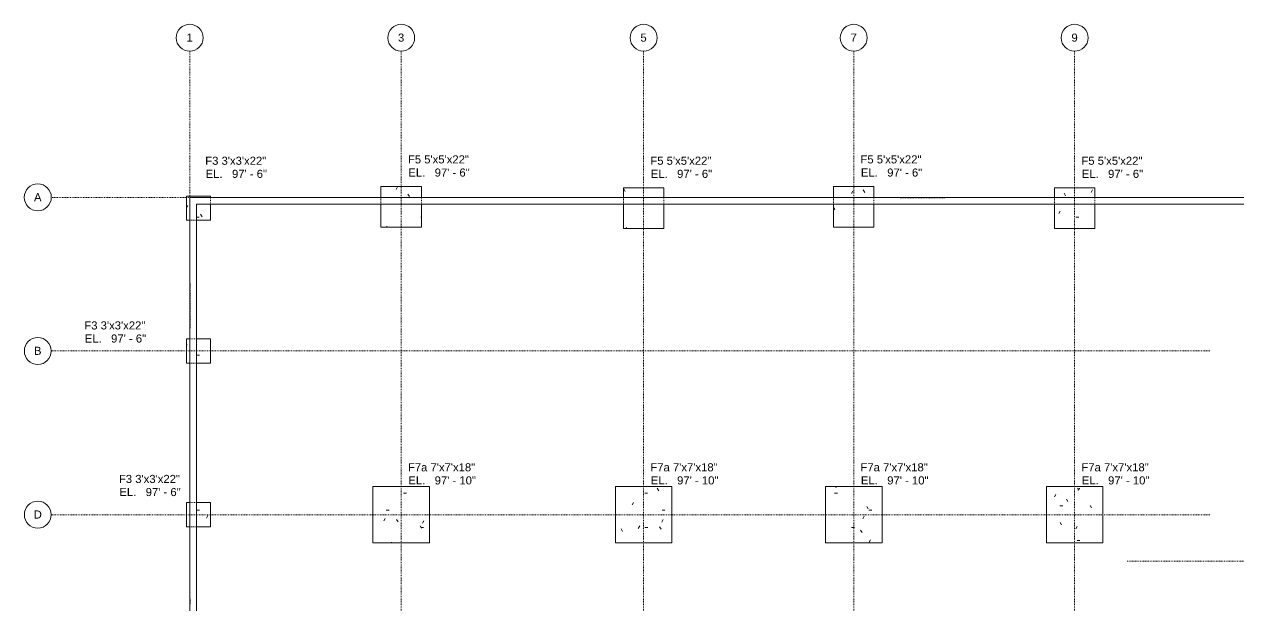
# Model space of a CAD drawing. Header units: feet. Extents: x -58 to 313, y -73 to 241.
# Drawn here: x -57.6 to 92.7, y 169.5 to 241.4 of the extents above; entities that cross this region are included whole.
import ezdxf

# ---------------------------------------------------------------- set-up
doc = ezdxf.new("R2010")
doc.units = ezdxf.units.FT
doc.header["$MEASUREMENT"] = 0
doc.linetypes.add('Dash', pattern=[0.020833, 0.010417, -0.010417])
doc.linetypes.add('Grid Line 1_2_', pattern=[0.072917, 0.041667, -0.010417, 0.010417, -0.010417])
for name, color, linetype, lineweight in [('A-WALL', 113, 'Continuous', 18), ('A-WALL-HDLN', 110, 'Dash', 18), ('S-FNDN', 250, 'Continuous', 18), ('S-FNDN-HDLN', 250, 'Dash', 9), ('S-FNDN-IDEN', 250, 'Continuous', 9), ('S-GRID', 1, 'Continuous', 9), ('S-GRID-IDEN', 1, 'Continuous', 9)]:
    doc.layers.add(name, color=color, linetype=linetype, lineweight=lineweight)
doc.styles.add('Arial', font='arial.ttf', dxfattribs={"height": 1})
doc.styles.add('Arial_1', font='arial.ttf', dxfattribs={"height": 0.015625})
pattern_1 = [(0, (0, 0), (8.533, 2.133), [0.352, -6.048, 0.352, -6.048, -34.133]), (0, (0, 0), (8.533, 2.133), [-12.8, 0.352, -12.448, 0.352, -6.048, -14.933]), (0, (0, 0), (8.533, 2.133), [-32, 0.352, -3.915, 0.352, -10.315]), (120, (3.2, 1.067), (-6.113732, 6.323295), [0.352, -6.048, 0.352, -6.048, -34.133]), (120, (3.2, 1.067), (-6.113732, 6.323295), [-12.8, 0.352, -12.448, 0.352, -6.048, -14.933]), (120, (3.2, 1.067), (-6.113732, 6.323295), [-32, 0.352, -3.915, 0.352, -10.315]), (240, (4.267, 5.333), (-2.419268, -8.456295), [0.352, -6.048, 0.352, -6.048, -34.133]), (240, (4.267, 5.333), (-2.419268, -8.456295), [-12.8, 0.352, -12.448, 0.352, -6.048, -14.933]), (240, (4.267, 5.333), (-2.419268, -8.456295), [-32, 0.352, -3.915, 0.352, -10.315])]

# ---------------------------------------------------------------- blocks, each defined once
blk = doc.blocks.new('Footing-Rectangular - F7a 7_x7_x18_-V1-Walls and Foundations Only')
at = {"layer": 'S-FNDN-HDLN', "linetype": 'Continuous'}
h = blk.add_hatch(dxfattribs=at)
h.set_pattern_fill('FP_5', color=256, style=0, pattern_type=2)
h.set_pattern_definition([(0, (-72.362, -180.768), (8.533, 2.133), [0.352, -6.048, 0.352, -6.048, -34.133]), (0, (-72.362, -180.768), (8.533, 2.133), [-12.8, 0.352, -12.448, 0.352, -6.048, -14.933]), (0, (-72.362, -180.768), (8.533, 2.133), [-32, 0.352, -3.915, 0.352, -10.315]), (120, (-69.162, -179.701), (-6.113732, 6.323295), [0.352, -6.048, 0.352, -6.048, -34.133]), (120, (-69.162, -179.701), (-6.113732, 6.323295), [-12.8, 0.352, -12.448, 0.352, -6.048, -14.933]), (120, (-69.162, -179.701), (-6.113732, 6.323295), [-32, 0.352, -3.915, 0.352, -10.315]), (240, (-68.096, -175.434), (-2.419268, -8.456295), [0.352, -6.048, 0.352, -6.048, -34.133]), (240, (-68.096, -175.434), (-2.419268, -8.456295), [-12.8, 0.352, -12.448, 0.352, -6.048, -14.933]), (240, (-68.096, -175.434), (-2.419268, -8.456295), [-32, 0.352, -3.915, 0.352, -10.315])])
h.paths.add_polyline_path([(-3.5, -3.5), (3.5, -3.5), (3.5, 3.5), (-3.5, 3.5)])
at = {"layer": 'S-FNDN'}
for p, q in [((3.5, 3.5), (-3.5, 3.5)), ((-3.5, 3.5), (-3.5, -3.5)), ((3.5, -3.5), (3.5, 3.5)), ((-3.5, -3.5), (3.5, -3.5))]:
    blk.add_line(p, q, dxfattribs=at)
blk = doc.blocks.new('Grid - Grid Head - Circle-14747-Walls and Foundations Only')
at = {"layer": 'S-GRID-IDEN'}
blk.add_circle((0, 0), 0.026, dxfattribs=at)
blk = doc.blocks.new('Structural Foundation Tag with Elevation - Single Line-386882-Walls and Foundations Only')
at = {"layer": 'S-FNDN-IDEN', "insert": (0.0138, 0.0742), "char_height": 0.01562, "width": 0.039716, "attachment_point": 1, "style": 'Arial_1'}
blk.add_mtext('EL.', dxfattribs=at)

msp = doc.modelspace()

# ---------------------------------------------------------------- hatches: boundary and pattern name
at = {"layer": 'S-FNDN', "lineweight": 9}
h = msp.add_hatch(dxfattribs=at)
h.set_pattern_fill('FP_2', color=256, style=0, pattern_type=2)
h.set_pattern_definition(pattern_1)
h.paths.add_polyline_path([(-8.47, 216.35), (-8.47, 219.18), (-13.47, 219.18), (-13.47, 216.35)])
h.paths.add_polyline_path([(-8.47, 220.02), (-8.47, 221.35), (-13.47, 221.35), (-13.47, 220.02)])
h = msp.add_hatch(dxfattribs=at)
h.set_pattern_fill('FP_2', color=256, style=0, pattern_type=2)
h.set_pattern_definition(pattern_1)
h.paths.add_polyline_path([(21.53, 216.18), (21.53, 219.18), (16.53, 219.18), (16.53, 216.18)])
h.paths.add_polyline_path([(21.53, 220.02), (21.53, 221.18), (16.53, 221.18), (16.53, 220.02)])
h = msp.add_hatch(dxfattribs=at)
h.set_pattern_fill('FP_2', color=256, style=0, pattern_type=2)
h.set_pattern_definition(pattern_1)
h.paths.add_polyline_path([(47.53, 216.35), (47.53, 219.18), (42.53, 219.18), (42.53, 216.35)])
h.paths.add_polyline_path([(47.53, 220.02), (47.53, 221.35), (42.53, 221.35), (42.53, 220.02)])
h = msp.add_hatch(dxfattribs=at)
h.set_pattern_fill('FP_2', color=256, style=0, pattern_type=2)
h.set_pattern_definition(pattern_1)
h.paths.add_polyline_path([(74.86, 216.18), (74.86, 219.18), (69.86, 219.18), (69.86, 216.18)])
h.paths.add_polyline_path([(74.86, 220.02), (74.86, 221.18), (69.86, 221.18), (69.86, 220.02)])
h = msp.add_hatch(dxfattribs=at)
h.set_pattern_fill('FP_2', color=256, style=0, pattern_type=2)
h.set_pattern_definition(pattern_1)
h.paths.add_polyline_path([(-36.3, 217.18), (-34.55, 217.18), (-34.55, 219.18), (-36.3, 219.18)])
h.paths.add_polyline_path([(-37.14, 217.18), (-37.14, 220.02), (-34.55, 220.02), (-34.55, 220.18), (-37.55, 220.18), (-37.55, 217.18)])
h = msp.add_hatch(dxfattribs=at)
h.set_pattern_fill('FP_2', color=256, style=0, pattern_type=2)
h.set_pattern_definition(pattern_1)
h.paths.add_polyline_path([(-37.14, 199.52), (-37.14, 202.52), (-37.55, 202.52), (-37.55, 199.52)])
h.paths.add_polyline_path([(-34.55, 199.52), (-34.55, 202.52), (-36.3, 202.52), (-36.3, 199.52)])
h = msp.add_hatch(dxfattribs=at)
h.set_pattern_fill('FP_2', color=256, style=0, pattern_type=2)
h.set_pattern_definition(pattern_1)
h.paths.add_polyline_path([(-14.47, 177.27), (-7.47, 177.27), (-7.47, 184.27), (-14.47, 184.27)])
h = msp.add_hatch(dxfattribs=at)
h.set_pattern_fill('FP_2', color=256, style=0, pattern_type=2)
h.set_pattern_definition(pattern_1)
h.paths.add_polyline_path([(15.53, 177.27), (22.53, 177.27), (22.53, 184.27), (15.53, 184.27)])
h = msp.add_hatch(dxfattribs=at)
h.set_pattern_fill('FP_2', color=256, style=0, pattern_type=2)
h.set_pattern_definition(pattern_1)
h.paths.add_polyline_path([(41.53, 177.27), (48.53, 177.27), (48.53, 184.27), (41.53, 184.27)])
h = msp.add_hatch(dxfattribs=at)
h.set_pattern_fill('FP_2', color=256, style=0, pattern_type=2)
h.set_pattern_definition(pattern_1)
h.paths.add_polyline_path([(-37.14, 179.27), (-37.14, 182.27), (-37.55, 182.27), (-37.55, 179.27)])
h.paths.add_polyline_path([(-34.55, 179.27), (-34.55, 182.27), (-36.3, 182.27), (-36.3, 179.27)])

# ---------------------------------------------------------------- linework, layer by layer
at = {"layer": 'A-WALL'}
for p, q in [((-37.14, 220.02), (211.53, 220.02)), ((-37.14, 59.18), (-37.14, 220.02)), ((210.7, 219.18), (-36.3, 219.18)), ((-36.3, 219.18), (-36.3, 60.02))]:
    msp.add_line(p, q, dxfattribs=at)
at = {"layer": 'A-WALL-HDLN'}
for p, q in [((50.78, 219.98), (50.78, 220.02)), ((56.28, 220.01), (50.78, 220.01)), ((50.78, 219.98), (56.28, 219.98)), ((56.28, 220.02), (56.28, 219.98)), ((-37.14, 209.35), (-37.1, 209.35)), ((-37.13, 209.35), (-37.13, 203.85)), ((-37.1, 203.85), (-37.1, 209.35)), ((-37.1, 203.85), (-37.14, 203.85)), ((-37.14, 170.35), (-37.1, 170.35)), ((-37.13, 170.35), (-37.13, 169.68)), ((-37.1, 169.68), (-37.1, 170.35)), ((-37.1, 169.68), (-37.14, 169.68))]:
    msp.add_line(p, q, dxfattribs=at)
at = {"layer": 'S-FNDN'}
for p, q in [((-8.47, 221.35), (-13.47, 221.35)), ((-13.47, 221.35), (-13.47, 220.02)), ((-8.47, 220.02), (-8.47, 221.35)), ((21.53, 221.18), (16.53, 221.18)), ((16.53, 221.18), (16.53, 220.02)), ((21.53, 220.02), (21.53, 221.18)), ((47.53, 221.35), (42.53, 221.35)), ((42.53, 221.35), (42.53, 220.02)), ((47.53, 220.02), (47.53, 221.35)), ((74.86, 221.18), (69.86, 221.18)), ((69.86, 221.18), (69.86, 220.02)), ((74.86, 220.02), (74.86, 221.18)), ((-34.55, 220.18), (-37.55, 220.18)), ((-37.55, 220.18), (-37.55, 217.18)), ((-34.55, 220.02), (-34.55, 220.18)), ((-34.55, 217.18), (-34.55, 219.18)), ((-13.47, 219.18), (-13.47, 216.35)), ((-8.47, 216.35), (-8.47, 219.18)), ((16.53, 219.18), (16.53, 216.18)), ((21.53, 216.18), (21.53, 219.18)), ((42.53, 219.18), (42.53, 216.35)), ((47.53, 216.35), (47.53, 219.18)), ((69.86, 219.18), (69.86, 216.18)), ((74.86, 216.18), (74.86, 219.18)), ((-37.55, 217.18), (-37.14, 217.18)), ((-36.3, 217.18), (-34.55, 217.18)), ((-13.47, 216.35), (-8.47, 216.35)), ((16.53, 216.18), (21.53, 216.18)), ((42.53, 216.35), (47.53, 216.35)), ((69.86, 216.18), (74.86, 216.18)), ((-37.14, 202.52), (-37.55, 202.52)), ((-37.55, 202.52), (-37.55, 199.52)), ((-34.55, 202.52), (-36.3, 202.52)), ((-34.55, 199.52), (-34.55, 202.52)), ((-37.55, 199.52), (-37.14, 199.52)), ((-36.3, 199.52), (-34.55, 199.52)), ((-7.47, 184.27), (-14.47, 184.27)), ((-14.47, 184.27), (-14.47, 177.27)), ((-7.47, 177.27), (-7.47, 184.27)), ((22.53, 184.27), (15.53, 184.27)), ((15.53, 184.27), (15.53, 177.27)), ((22.53, 177.27), (22.53, 184.27)), ((48.53, 184.27), (41.53, 184.27)), ((41.53, 184.27), (41.53, 177.27)), ((48.53, 177.27), (48.53, 184.27)), ((-37.14, 182.27), (-37.55, 182.27)), ((-37.55, 182.27), (-37.55, 179.27)), ((-34.55, 182.27), (-36.3, 182.27)), ((-34.55, 179.27), (-34.55, 182.27)), ((-37.55, 179.27), (-37.14, 179.27)), ((-36.3, 179.27), (-34.55, 179.27)), ((-14.47, 177.27), (-7.47, 177.27)), ((15.53, 177.27), (22.53, 177.27)), ((41.53, 177.27), (48.53, 177.27))]:
    msp.add_line(p, q, dxfattribs=at)
at = {"layer": 'S-FNDN-HDLN'}
for p, q in [((-34.55, 219.18), (-34.55, 220.02)), ((-13.47, 220.02), (-13.47, 219.18)), ((-8.47, 219.18), (-8.47, 220.02)), ((16.53, 220.02), (16.53, 219.18)), ((21.53, 219.18), (21.53, 220.02)), ((42.53, 220.02), (42.53, 219.18)), ((47.53, 219.18), (47.53, 220.02)), ((69.86, 220.02), (69.86, 219.18)), ((74.86, 219.18), (74.86, 220.02)), ((-37.14, 217.18), (-36.3, 217.18)), ((-36.3, 202.52), (-37.14, 202.52)), ((-37.14, 199.52), (-36.3, 199.52)), ((-36.3, 182.27), (-37.14, 182.27)), ((-37.14, 179.27), (-36.3, 179.27))]:
    msp.add_line(p, q, dxfattribs=at)
at = {"layer": 'S-GRID', "linetype": 'Grid Line 1_2_'}
for p, q in [((-37.14, -69.6), (-37.14, 238.09)), ((-10.97, -69.6), (-10.97, 238.09)), ((19.03, -69.6), (19.03, 238.09)), ((45.03, -69.6), (45.03, 238.09)), ((72.36, -69.6), (72.36, 238.09)), ((309.76, 220.02), (-54.28, 220.02)), ((89.11, 201.02), (-54.28, 201.02)), ((309.76, 175.02), (78.87, 175.02))]:
    msp.add_line(p, q, dxfattribs=at)
at = {"layer": 'S-GRID-IDEN'}
msp.add_circle((-55.94, 220.02), 1.67, dxfattribs=at)

# ---------------------------------------------------------------- block references
at = {"layer": 'S-FNDN-HDLN'}
msp.add_blockref('Footing-Rectangular - F7a 7_x7_x18_-V1-Walls and Foundations Only', (72.36, 180.77), dxfattribs=at)
at = {"layer": 'S-FNDN-IDEN', "xscale": 63.99999999999997, "yscale": 63.99999999999997, "zscale": 63.99999999999997}
for p in [(-36.05, 218.68), (-10.97, 218.85), (19.03, 218.68), (45.03, 218.85), (72.36, 218.68), (-51.01, 198.31), (-10.97, 180.77), (19.03, 180.77), (45.03, 180.77), (72.36, 180.77), (-46.73, 179.33)]:
    msp.add_blockref('Structural Foundation Tag with Elevation - Single Line-386882-Walls and Foundations Only', p, dxfattribs=at)
at = {"layer": 'S-GRID-IDEN', "xscale": 63.99999999999997, "yscale": 63.99999999999997, "zscale": 63.99999999999997}
for p in [(-37.14, 239.76), (-10.97, 239.76), (19.03, 239.76), (45.03, 239.76), (72.36, 239.76)]:
    msp.add_blockref('Grid - Grid Head - Circle-14747-Walls and Foundations Only', p, dxfattribs=at)
at = {"layer": 'S-GRID-IDEN', "xscale": 63.99999999999997, "yscale": 63.99999999999997, "zscale": 63.99999999999997, "rotation": 89.99999999999982}
for p in [(-55.94, 201.02), (-55.94, 180.77)]:
    msp.add_blockref('Grid - Grid Head - Circle-14747-Walls and Foundations Only', p, dxfattribs=at)

# ---------------------------------------------------------------- texts
at = {"layer": 'S-FNDN-IDEN', "char_height": 1, "attachment_point": 1, "style": 'Arial'}
for s, insert, width in [('F3 3\'x3\'x22"', (-35.22, 225.05), 9.1573), ('F5 5\'x5\'x22"', (-10.14, 225.22), 9.1573), ('F5 5\'x5\'x22"', (19.86, 225.05), 9.1573), ('F5 5\'x5\'x22"', (45.86, 225.22), 9.1573), ('F5 5\'x5\'x22"', (73.2, 225.05), 9.1573), ('97\' - 6"', (-31.91, 223.43), 5.2688), ('97\' - 6"', (-6.83, 223.59), 5.2688), ('97\' - 6"', (23.17, 223.43), 5.2688), ('97\' - 6"', (49.17, 223.59), 5.2688), ('97\' - 6"', (76.5, 223.43), 5.2688), ('F3 3\'x3\'x22"', (-50.18, 204.68), 9.1573), ('97\' - 6"', (-46.87, 203.06), 5.2688), ('F7a 7\'x7\'x18"', (-10.14, 187.13), 10.1), ('F7a 7\'x7\'x18"', (19.86, 187.13), 10.1), ('F7a 7\'x7\'x18"', (45.86, 187.13), 10.1), ('F7a 7\'x7\'x18"', (73.2, 187.13), 10.1), ('F3 3\'x3\'x22"', (-45.9, 185.69), 9.1573), ('97\' - 10"', (-6.83, 185.51), 6.2115), ('97\' - 10"', (23.17, 185.51), 6.2115), ('97\' - 10"', (49.17, 185.51), 6.2115), ('97\' - 10"', (76.5, 185.51), 6.2115), ('97\' - 6"', (-42.59, 184.07), 5.2688)]:
    msp.add_mtext(s, dxfattribs=dict(at, insert=insert, width=width))

# ---------------------------------------------------------------- next in the draw order: texts
at = {"layer": 'S-GRID-IDEN', "char_height": 1, "attachment_point": 1, "style": 'Arial', "bg_fill": 3, "box_fill_scale": 1.25, "bg_fill_color": 9, "bg_fill_true_color": 13158600, "bg_fill_transparency": 0}
for s, insert, width in [('1', (-37.53, 240.28), 0.9427), ('3', (-11.37, 240.28), 0.9427), ('5', (18.63, 240.28), 0.9427), ('7', (44.63, 240.28), 0.9427), ('9', (71.97, 240.28), 0.9427), ('A', (-56.41, 220.54), 1.1278), ('B', (-56.41, 201.54), 1.1278), ('D', (-56.45, 181.29), 1.2288)]:
    msp.add_mtext(s, dxfattribs=dict(at, insert=insert, width=width))

# ---------------------------------------------------------------- next in the draw order: linework, layer by layer
at = {"layer": 'S-GRID', "linetype": 'Grid Line 1_2_'}
msp.add_line((89.11, 180.77), (-54.28, 180.77), dxfattribs=at)

doc.saveas('drawing.dxf')
